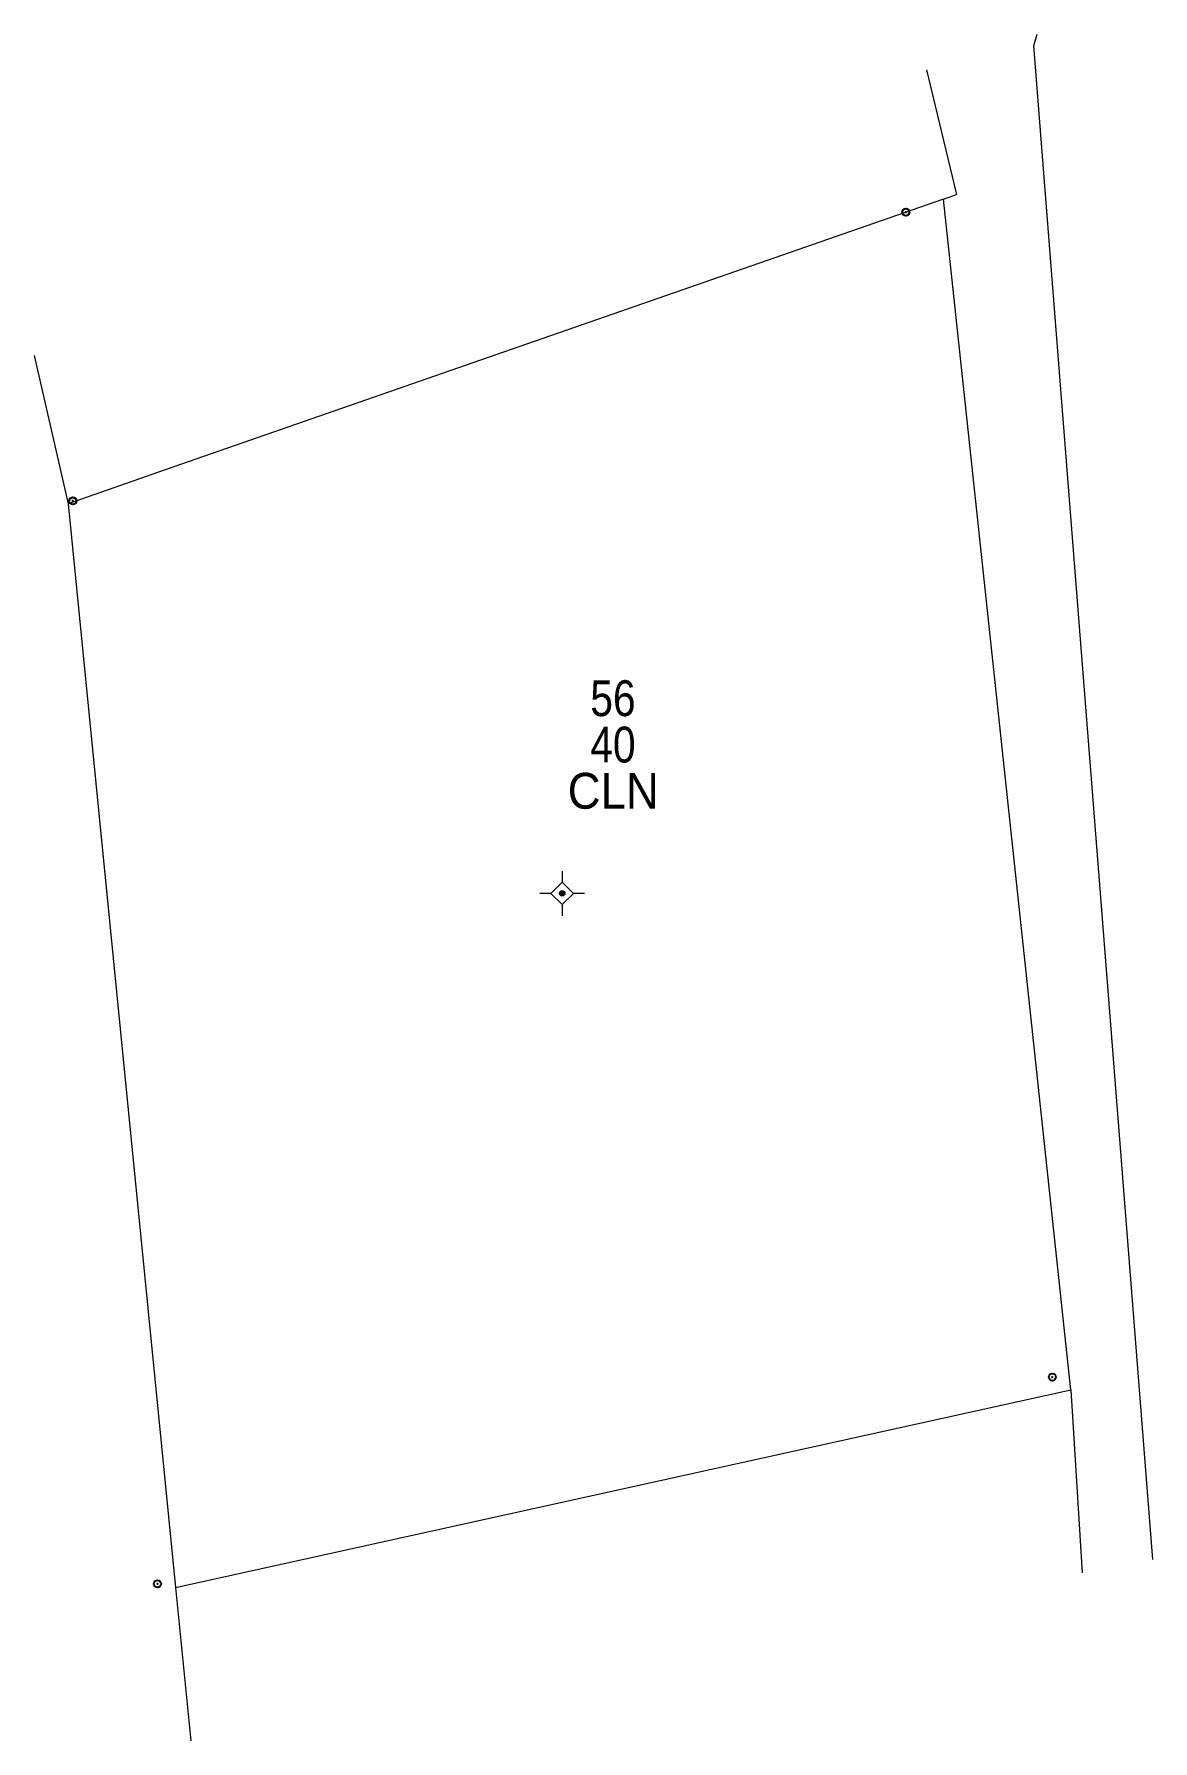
# Model space of a CAD drawing. Header units: metres. Extents: x 549128 to 551306, y 1837980 to 1840973.
# Drawn here: x 549128.2 to 549190.6, y 1840571.4 to 1840666.7 of the extents above.
import ezdxf
from ezdxf.enums import TextEntityAlignment as Align

# ---------------------------------------------------------------- set-up
doc = ezdxf.new("R2010")
doc.units = ezdxf.units.M
doc.header["$LTSCALE"] = 0.8
doc.header["$PDMODE"] = 32
doc.header["$PDSIZE"] = 0.4
for name, color, linetype, lineweight in [('10', 7, 'Continuous', 13), ('11', 7, 'Continuous', 13), ('16', 7, 'Continuous', 13)]:
    doc.layers.add(name, color=color, linetype=linetype, lineweight=lineweight)
doc.layers.add('7', color=7, linetype='Continuous')

msp = doc.modelspace()

# ---------------------------------------------------------------- hatches: boundary and pattern name
at = {"layer": '11'}
msp.add_hatch(color=256, dxfattribs=at).paths.add_polyline_path([(549157.81, 1840618.69, 1), (549157.51, 1840618.69, 1)])

# ---------------------------------------------------------------- linework, layer by layer
at = {"layer": '10'}
msp.add_lwpolyline([(549186.04, 1840590.97), (549178.94, 1840657.46), (549135.51, 1840642.34), (549130.08, 1840640.45), (549136.08, 1840579.93)], close=True, dxfattribs=at)
at = {"layer": '11'}
for p, q in [((549157.66, 1840619.94), (549157.66, 1840619.31)), ((549157.03, 1840618.69), (549156.41, 1840618.69)), ((549158.91, 1840618.69), (549158.29, 1840618.69)), ((549157.66, 1840618.07), (549157.66, 1840617.44))]:
    msp.add_line(p, q, dxfattribs=at)
msp.add_lwpolyline([(549157.66, 1840619.31), (549157.03, 1840618.69), (549157.66, 1840618.07), (549158.29, 1840618.69)], close=True, dxfattribs=at)
msp.add_circle((549157.66, 1840618.69), 0.15, dxfattribs=at)
at = {"layer": '16'}
for p, q in [((549177.98, 1840664.68), (549179.66, 1840657.71)), ((549178.94, 1840657.46), (549179.66, 1840657.71)), ((549128.19, 1840648.73), (549130.08, 1840640.45)), ((549186.04, 1840590.97), (549186.67, 1840580.75)), ((549136.08, 1840579.93), (549136.93, 1840571.37))]:
    msp.add_line(p, q, dxfattribs=at)
msp.add_lwpolyline([(549190.62, 1840581.5), (549187.82, 1840617.05), (549186.41, 1840635), (549183.97, 1840666.01), (549184.17, 1840666.67)], dxfattribs=at)
at = {"layer": '7'}
for p in [(549176.83, 1840656.73), (549176.84, 1840656.73), (549130.35, 1840640.61), (549130.35, 1840640.6), (549185.01, 1840591.68), (549135.07, 1840580.14)]:
    msp.add_point(p, dxfattribs=at)

# ---------------------------------------------------------------- texts
at = {"layer": '16'}
for s, width, p in [('56', 0.85, (549160.49, 1840628.59)), ('40', 0.85, (549160.49, 1840626)), ('CLN', 0.95, (549160.505, 1840623.42))]:
    msp.add_text(s, height=2, dxfattribs=dict(at, width=width)).set_placement(p, align=Align.CENTER)

doc.saveas('drawing.dxf')
